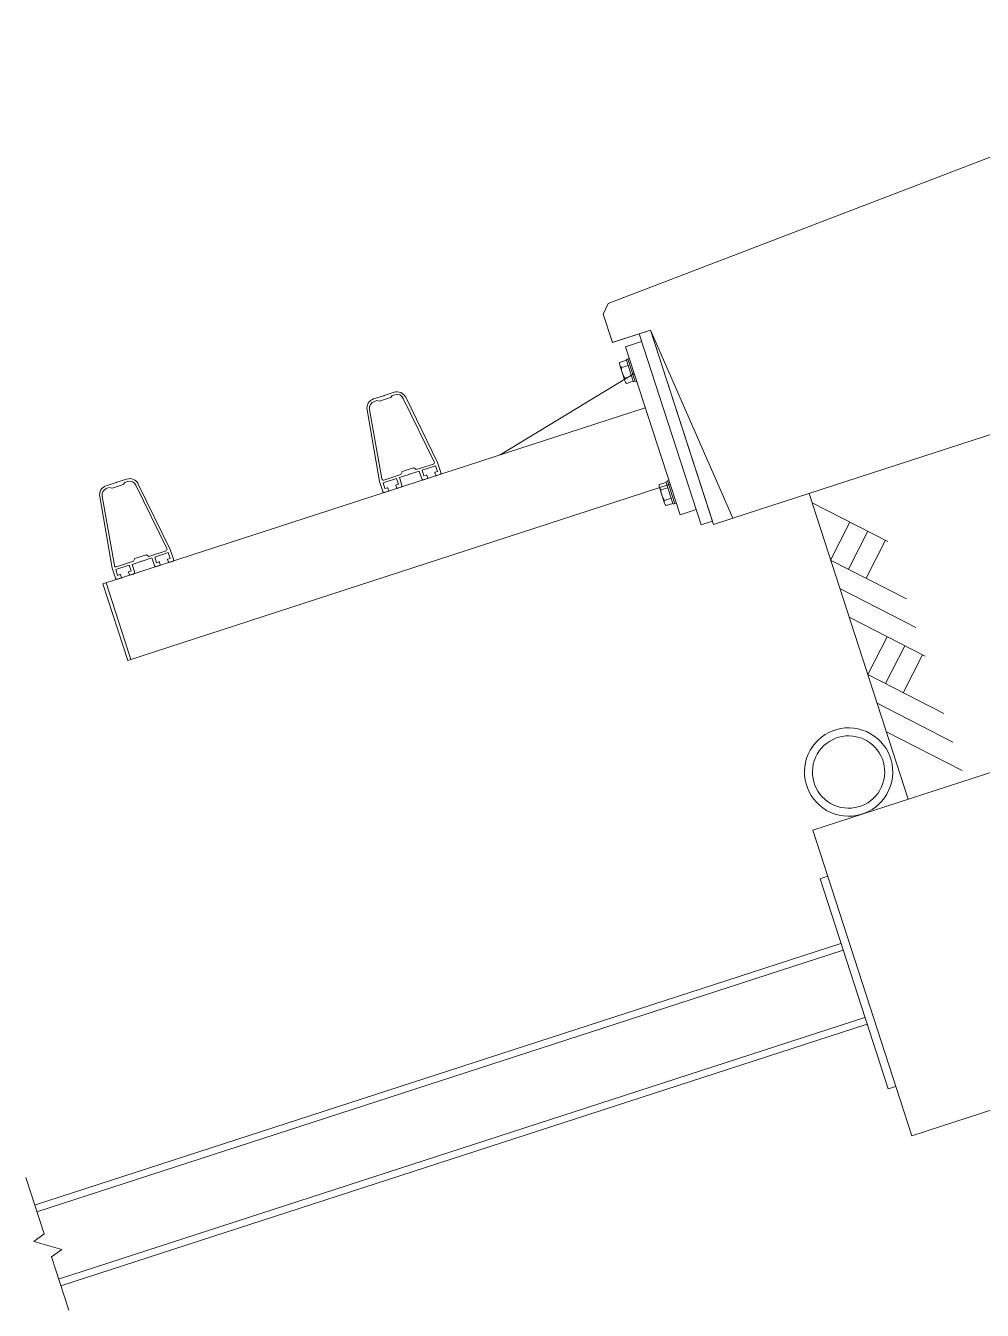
# Model space of a CAD drawing. Header units: millimetres. Extents: x 27228149 to 29012050, y 40856015 to 42918728.
# Drawn here: x 27312986 to 27316559, y 42475128 to 42479926 of the extents above; entities that cross this region are included whole.
import ezdxf

# ---------------------------------------------------------------- set-up
doc = ezdxf.new("R2010")
doc.units = ezdxf.units.MM
doc.header["$LTSCALE"] = 0.05
doc.layers.add('S-_DET----_E-', color=1, linetype='Continuous', lineweight=0)

msp = doc.modelspace()

# ---------------------------------------------------------------- linework, layer by layer
at = {"layer": 'S-_DET----_E-'}
for p, q in [((27317868.2, 42479925.5), (27315161.2, 42478888)), ((27315142.5, 42478848.7), (27315161.2, 42478888)), ((27315627.5, 42478086.6), (27318194.6, 42478919.3)), ((27315177.1, 42478742), (27315142.5, 42478848.7)), ((27315319.5, 42478788.2), (27315176.8, 42478741.9)), ((27315319.8, 42478788.3), (27315177.1, 42478742)), ((27315319.8, 42478788.3), (27315277, 42478774.4)), ((27315319.8, 42478788.3), (27315627.5, 42478086.6)), ((27315555, 42478063.1), (27315319.8, 42478788.3)), ((27315319.8, 42478788.3), (27315551.2, 42478074.9)), ((27315226.2, 42478726.6), (27315286.2, 42478746.1)), ((27315277, 42478774.4), (27315508.4, 42478061)), ((27315226.2, 42478726.6), (27315429.9, 42478098.8)), ((27315204.3, 42478668.1), (27315229.9, 42478676.5)), ((27315223.9, 42478598.8), (27315204.8, 42478657.5)), ((27315210.6, 42478648.6), (27315236.2, 42478656.9)), ((27315234.9, 42478680.5), (27315229.2, 42478678.7)), ((27315229.2, 42478678.7), (27315229.9, 42478676.5)), ((27315255.3, 42478598.2), (27315229.9, 42478676.5)), ((27315240.1, 42478683.8), (27315234.4, 42478682)), ((27315234.4, 42478682), (27315262.2, 42478596.4)), ((27315258.6, 42478626.7), (27314758.1, 42478322.4)), ((27315223.3, 42478609.4), (27315248.9, 42478617.7)), ((27315229.7, 42478589.8), (27315255.3, 42478598.2)), ((27315256, 42478595.9), (27315255.3, 42478598.2)), ((27315261.7, 42478597.8), (27315256, 42478595.9)), ((27315267.9, 42478598.2), (27315262.2, 42478596.4)), ((27314285.1, 42478531.6), (27314322.2, 42478543.6)), ((27314288.1, 42478522.3), (27314297.8, 42478525.4)), ((27314306.1, 42478522.9), (27314297.8, 42478525.4)), ((27314307, 42478522.9), (27314348.9, 42478536.5)), ((27314323.7, 42478542.8), (27314322.2, 42478543.6)), ((27314323.7, 42478542.8), (27314324.5, 42478544.4)), ((27314349.6, 42478537.1), (27314354.9, 42478544)), ((27314354.9, 42478544), (27314364.5, 42478547.1)), ((27314512, 42478297.1), (27314396.2, 42478533.7)), ((27315300.2, 42478498.3), (27313274.2, 42477840.8)), ((27314260.8, 42478491.1), (27314307.6, 42478223.4)), ((27314270.4, 42478492.8), (27314315.8, 42478233.3)), ((27314392.5, 42478260.5), (27314434, 42478274)), ((27314419.9, 42478250.5), (27314455.9, 42478262.2)), ((27314435.2, 42478273.8), (27314444.5, 42478267.9)), ((27314444.5, 42478267.9), (27314508.5, 42478288.7)), ((27314455.9, 42478262.2), (27314465.2, 42478233.6)), ((27313286.4, 42478207.5), (27313323.5, 42478219.5)), ((27313308.3, 42478198.8), (27313350.2, 42478212.4)), ((27313325, 42478218.7), (27313323.5, 42478219.5)), ((27313325, 42478218.7), (27313325.7, 42478220.3)), ((27313350.9, 42478212.9), (27313356.1, 42478219.9)), ((27313356.1, 42478219.9), (27313365.8, 42478223)), ((27315392.8, 42478213), (27313366.8, 42477555.5)), ((27314307.6, 42478223.4), (27314319.6, 42478186.4)), ((27314320.8, 42478218.3), (27314371.3, 42478234.7)), ((27314320.8, 42478218.3), (27314327.7, 42478196.9)), ((27314323.5, 42478228.6), (27314387.5, 42478249.4)), ((27314378.2, 42478213.3), (27314369.4, 42478210.4)), ((27314371.3, 42478234.7), (27314378.2, 42478213.3)), ((27314381.7, 42478238.1), (27314417.6, 42478249.7)), ((27314381.7, 42478238.1), (27314391, 42478209.5)), ((27314387.5, 42478249.4), (27314391.6, 42478259.6)), ((27314418.4, 42478251.3), (27314417.6, 42478249.7)), ((27314418.4, 42478251.3), (27314419.9, 42478250.5)), ((27315352.4, 42478211.6), (27315378, 42478219.9)), ((27315383, 42478224), (27315377.3, 42478222.1)), ((27315377.3, 42478222.1), (27315378, 42478219.9)), ((27315403.4, 42478141.6), (27315378, 42478219.9)), ((27315388.2, 42478227.2), (27315382.5, 42478225.4)), ((27315382.5, 42478225.4), (27315410.3, 42478139.8)), ((27313262.1, 42478167), (27313308.9, 42477899.3)), ((27313271.7, 42478168.7), (27313317, 42477909.2)), ((27313289.4, 42478198.2), (27313299.1, 42478201.3)), ((27313307.4, 42478198.8), (27313299.1, 42478201.3)), ((27313513.3, 42477972.9), (27313397.5, 42478209.6)), ((27314327.2, 42478182.5), (27314340.8, 42478186.9)), ((27314327.7, 42478196.9), (27314336.6, 42478199.7)), ((27314338.5, 42478198.8), (27314341.7, 42478188.8)), ((27314368.4, 42478208.5), (27314371.7, 42478198.5)), ((27314387.1, 42478202), (27314373.6, 42478197.6)), ((27315372, 42478142.2), (27315352.9, 42478200.9)), ((27315358.7, 42478192), (27315384.3, 42478200.3)), ((27316282, 42477037.3), (27315911.7, 42478178.8)), ((27315371.4, 42478152.8), (27315397, 42478161.1)), ((27315377.8, 42478133.3), (27315403.4, 42478141.6)), ((27315404.1, 42478139.3), (27315403.4, 42478141.6)), ((27315409.8, 42478141.2), (27315404.1, 42478139.3)), ((27315416, 42478141.6), (27315410.3, 42478139.8)), ((27315429.9, 42478098.8), (27315489.8, 42478118.3)), ((27316206.4, 42477999.6), (27315922.9, 42478144.2)), ((27315551.2, 42478074.9), (27315508.4, 42478061)), ((27315627.5, 42478086.6), (27315555, 42478063.1)), ((27315992.4, 42477930.2), (27316064.7, 42478071.9)), ((27316058.5, 42477896.4), (27316130.8, 42478038.2)), ((27316124.6, 42477862.7), (27316196.9, 42478004.4)), ((27313324.8, 42477904.5), (27313388.8, 42477925.3)), ((27313383, 42477914), (27313418.9, 42477925.6)), ((27313388.8, 42477925.3), (27313392.8, 42477935.5)), ((27313393.8, 42477936.4), (27313435.2, 42477949.9)), ((27313419.7, 42477927.1), (27313418.9, 42477925.6)), ((27313419.7, 42477927.1), (27313421.2, 42477926.4)), ((27313421.2, 42477926.4), (27313457.2, 42477938.1)), ((27313436.5, 42477949.7), (27313445.8, 42477943.8)), ((27313445.8, 42477943.8), (27313509.8, 42477964.6)), ((27313457.2, 42477938.1), (27313466.4, 42477909.5)), ((27316275.8, 42477785.6), (27315992.4, 42477930.2)), ((27313308.9, 42477899.3), (27313320.9, 42477862.2)), ((27313322.1, 42477894.2), (27313372.6, 42477910.6)), ((27313322.1, 42477894.2), (27313329, 42477872.8)), ((27313369.7, 42477884.4), (27313372.9, 42477874.4)), ((27313379.5, 42477889.2), (27313370.7, 42477886.3)), ((27313372.6, 42477910.6), (27313379.5, 42477889.2)), ((27313388.4, 42477877.9), (27313374.8, 42477873.5)), ((27313383, 42477914), (27313392.2, 42477885.4)), ((27313366.8, 42477555.5), (27313274.2, 42477840.8)), ((27313378.3, 42477559.2), (27313285.7, 42477844.5)), ((27313328.5, 42477858.4), (27313342, 42477862.8)), ((27313329, 42477872.8), (27313337.9, 42477875.6)), ((27313339.7, 42477874.7), (27313343, 42477864.7)), ((27316310.5, 42477678.6), (27316027.1, 42477823.2)), ((27315925.3, 42476921.6), (27318564.9, 42477777.8)), ((27316345.2, 42477571.5), (27316061.8, 42477716.1)), ((27316131.2, 42477502.1), (27316203.5, 42477643.8)), ((27316197.3, 42477468.4), (27316269.6, 42477610.1)), ((27316263.5, 42477434.6), (27316335.8, 42477576.4)), ((27316414.6, 42477357.5), (27316131.2, 42477502.1)), ((27316449.4, 42477250.5), (27316165.9, 42477395.1)), ((27316200.6, 42477288.1), (27316484.1, 42477143.5)), ((27315925.3, 42476921.6), (27316295.5, 42475780.2)), ((27315981.2, 42476749.2), (27315952.7, 42476739.9)), ((27315952.7, 42476739.9), (27316207.2, 42475955.2)), ((27316295.5, 42475780.2), (27318935.1, 42476636.4)), ((27313019.1, 42475521.4), (27316031, 42476498.4)), ((27313027.3, 42475496.3), (27316039.2, 42476473.3)), ((27313108.8, 42475244.9), (27316120.7, 42476221.8)), ((27313117, 42475219.8), (27316128.8, 42476196.7)), ((27316207.2, 42475955.2), (27316235.7, 42475964.4)), ((27313054.2, 42475413.4), (27312985.6, 42475624.6)), ((27313016, 42475385.3), (27313054.2, 42475413.4)), ((27313120.1, 42475355.9), (27313016, 42475385.3)), ((27313081.9, 42475327.8), (27313120.1, 42475355.9)), ((27313146.7, 42475128.3), (27313081.9, 42475327.8))]:
    msp.add_line(p, q, dxfattribs=at)
at = {"layer": 'S-_DET----_E-', "flags": 128}
for points in [[(27314465.2, 42478233.6, 0.414214), (27314472.7, 42478229.8), (27314486.3, 42478234.2, 0.414214), (27314487.2, 42478236.1), (27314484, 42478246.1, 0.414214), (27314482.1, 42478247), (27314473.2, 42478244.1), (27314466.3, 42478265.5), (27314516.8, 42478281.9), (27314523.8, 42478260.5), (27314514.9, 42478257.7, 0.414214), (27314513.9, 42478255.8), (27314517.2, 42478245.8, 0.414214), (27314519.1, 42478244.8), (27314532.6, 42478249.2, 0.414214), (27314536.5, 42478256.8), (27314524.4, 42478293.9), (27314405, 42478538, 0.373477), (27314361.5, 42478556.4), (27314324.5, 42478544.4)], [(27313466.4, 42477909.5, 0.414214), (27313474, 42477905.7), (27313487.5, 42477910.1, 0.414214), (27313488.5, 42477912), (27313485.3, 42477921.9, 0.414214), (27313483.4, 42477922.9), (27313474.5, 42477920), (27313467.6, 42477941.4), (27313518.1, 42477957.8), (27313525, 42477936.4), (27313516.2, 42477933.6, 0.414214), (27313515.2, 42477931.7), (27313518.5, 42477921.7, 0.414214), (27313520.4, 42477920.7), (27313533.9, 42477925.1, 0.414214), (27313537.8, 42477932.7), (27313525.7, 42477969.8), (27313406.2, 42478213.9, 0.373477), (27313362.8, 42478232.3), (27313325.7, 42478220.3)]]:
    msp.add_lwpolyline(points, format="xyb", dxfattribs=at)
at = {"layer": 'S-_DET----_E-'}
for centre, radius, start, end in [((27315224.4, 42478663.9), 20.6, 167.9795, 227.9793), ((27315288.7, 42478652.3), 78.2, 182.7179, 213.2408), ((27315243.4, 42478605.1), 20.6, 167.9795, 227.9793), ((27314372.6, 42478522.2), 26.3, 26.0788, 107.9968), ((27314296.3, 42478497.3), 36, 107.9968, 189.9149), ((27314296.3, 42478497.3), 26.3, 107.9968, 189.9149), ((27314306.5, 42478524.3), 1.5, 253.0048, 287.9968), ((27314348.4, 42478538), 1.5, 287.9968, 322.9888), ((27314393, 42478259.1), 1.5, 107.9968, 158.1913), ((27314434.4, 42478272.5), 1.5, 57.8024, 107.9968), ((27314506.6, 42478294.4), 6, 287.9968, 26.0788), ((27313349.7, 42478213.8), 1.5, 287.9968, 322.9888), ((27313373.9, 42478198), 26.3, 26.0788, 107.9968), ((27314321.7, 42478234.3), 6, 189.9149, 287.9968), ((27313297.5, 42478173.2), 36, 107.9968, 189.9149), ((27313297.5, 42478173.2), 26.3, 107.9968, 189.9149), ((27313307.8, 42478200.2), 1.5, 253.0048, 287.9968), ((27314325.3, 42478188.2), 6, 197.9968, 287.9968), ((27314337, 42478198.3), 1.5, 17.9968, 107.9968), ((27314340.3, 42478188.3), 1.5, 287.9968, 17.9968), ((27314369.9, 42478209), 1.5, 107.9968, 197.9968), ((27314373.1, 42478199), 1.5, 197.9968, 287.9968), ((27314385.3, 42478207.7), 6, 287.9968, 17.9968), ((27315372.5, 42478207.3), 20.6, 167.9795, 227.9793), ((27315436.8, 42478195.7), 78.2, 182.7179, 213.2408), ((27315391.5, 42478148.5), 20.6, 167.9795, 227.9793), ((27313507.9, 42477970.3), 6, 287.9968, 26.0788), ((27313394.2, 42477935), 1.5, 107.9968, 158.1913), ((27313435.7, 42477948.4), 1.5, 57.8024, 107.9968), ((27313322.9, 42477910.2), 6, 189.9149, 287.9968), ((27313371.1, 42477884.9), 1.5, 107.9968, 197.9968), ((27313386.5, 42477883.6), 6, 287.9968, 17.9968), ((27313326.6, 42477864.1), 6, 197.9968, 287.9968), ((27313338.3, 42477874.2), 1.5, 17.9968, 107.9968), ((27313341.6, 42477864.2), 1.5, 287.9968, 17.9968), ((27313374.4, 42477874.9), 1.5, 197.9968, 287.9968)]:
    msp.add_arc(centre, radius, start, end, dxfattribs=at)
for major_axis in [(-150.8, 67), (-123.4, 54.8)]:
    msp.add_ellipse((27316059.5, 42477138.4), major_axis=major_axis, ratio=0.999963, dxfattribs=at)

doc.saveas('drawing.dxf')
